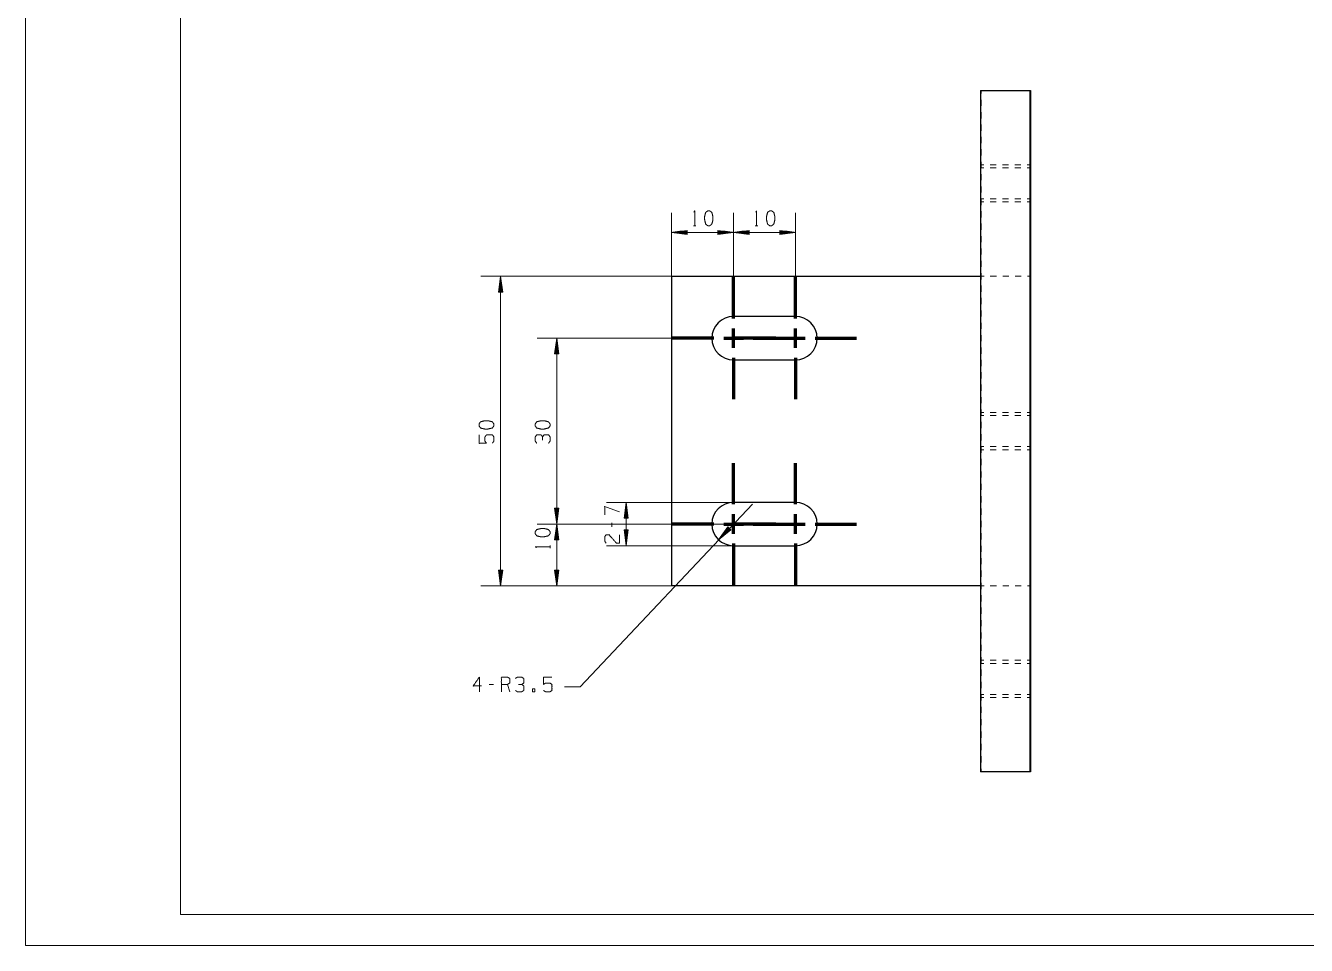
# Model space of a CAD drawing. Header units: millimetres. Extents: x 0 to 420, y 0 to 297.
# Drawn here: x 0 to 206.8, y 0 to 148.5 of the extents above; entities that cross this region are included whole.
import ezdxf

# ---------------------------------------------------------------- set-up
doc = ezdxf.new("R2010")
doc.units = ezdxf.units.MM
doc.layers.add('1', color=7, linetype='Continuous', true_color=0xffffff)

msp = doc.modelspace()

# ---------------------------------------------------------------- linework, layer by layer
at = {"layer": '1', "color": 132, "linetype": 'Continuous', "lineweight": 18}
for p, q in [((0, 297), (0, 0)), ((25, 292), (25, 5)), ((25, 5), (415, 5)), ((0, 0), (420, 0))]:
    msp.add_line(p, q, dxfattribs=at)
at = {"layer": '1', "color": 30, "linetype": 'Continuous', "lineweight": 25}
for p, q in [((154.15, 138.03), (162.15, 138.03)), ((154.15, 138.03), (154.15, 28.03)), ((162.15, 138.03), (162.26, 138.03)), ((162.15, 138.03), (162.15, 28.03)), ((162.26, 138.03), (162.26, 108.03)), ((104.3, 108.03), (150.29, 108.03)), ((104.3, 108.03), (104.3, 58.03)), ((162.26, 108.03), (162.29, 108.03)), ((162.29, 58.03), (162.29, 108.03)), ((124.3, 101.53), (114.3, 101.53)), ((114.3, 94.53), (124.3, 94.53)), ((124.3, 71.53), (114.3, 71.53)), ((114.3, 64.53), (124.3, 64.53)), ((150.29, 58.03), (104.3, 58.03)), ((162.29, 58.03), (162.26, 58.03)), ((162.26, 58.03), (162.26, 28.03)), ((162.15, 28.03), (154.15, 28.03)), ((162.26, 28.03), (162.15, 28.03))]:
    msp.add_line(p, q, dxfattribs=at)
at = {"layer": '1', "color": 43, "linetype": 'Continuous', "lineweight": 18}
for p, q in [((154.26, 137.53), (154.26, 138.03)), ((154.26, 135.53), (154.26, 136.53)), ((154.26, 133.53), (154.26, 134.53)), ((154.26, 131.53), (154.26, 132.53)), ((154.26, 129.53), (154.26, 130.53)), ((154.26, 127.53), (154.26, 128.53)), ((154.26, 125.53), (154.26, 126.53)), ((154.21, 126.03), (154.71, 126.03)), ((154.71, 125.53), (154.21, 125.53)), ((154.26, 123.53), (154.26, 124.53)), ((155.71, 126.03), (156.71, 126.03)), ((156.71, 125.53), (155.71, 125.53)), ((157.71, 126.03), (158.71, 126.03)), ((158.71, 125.53), (157.71, 125.53)), ((159.71, 126.03), (160.71, 126.03)), ((160.71, 125.53), (159.71, 125.53)), ((161.71, 126.03), (162.21, 126.03)), ((162.21, 125.53), (161.71, 125.53)), ((154.26, 121.53), (154.26, 122.53)), ((154.21, 120.53), (154.71, 120.53)), ((154.21, 120.03), (154.71, 120.03)), ((154.26, 119.53), (154.26, 120.53)), ((155.71, 120.53), (156.71, 120.53)), ((155.71, 120.03), (156.71, 120.03)), ((157.71, 120.53), (158.71, 120.53)), ((157.71, 120.03), (158.71, 120.03)), ((159.71, 120.53), (160.71, 120.53)), ((159.71, 120.03), (160.71, 120.03)), ((161.71, 120.53), (162.21, 120.53)), ((161.71, 120.03), (162.21, 120.03)), ((154.26, 117.53), (154.26, 118.53)), ((154.26, 115.53), (154.26, 116.53)), ((154.26, 113.53), (154.26, 114.53)), ((154.26, 111.53), (154.26, 112.53)), ((154.26, 109.53), (154.26, 110.53)), ((104.33, 108.03), (104.33, 107.53)), ((154.15, 108.03), (154.18, 108.03)), ((154.24, 108.03), (154.26, 108.03)), ((154.26, 108.03), (154.26, 108.53)), ((154.76, 108.03), (154.26, 108.03)), ((154.29, 107.53), (154.29, 108.03)), ((156.76, 108.03), (155.76, 108.03)), ((158.76, 108.03), (157.76, 108.03)), ((160.76, 108.03), (159.76, 108.03)), ((162.26, 108.03), (161.76, 108.03)), ((104.33, 106.53), (104.33, 105.53)), ((154.29, 105.53), (154.29, 106.53)), ((104.33, 104.53), (104.33, 103.53)), ((154.29, 103.53), (154.29, 104.53)), ((104.33, 102.53), (104.33, 101.53)), ((154.29, 101.53), (154.29, 102.53)), ((104.33, 100.53), (104.33, 99.53)), ((154.29, 99.53), (154.29, 100.53)), ((104.33, 98.53), (104.33, 97.53)), ((154.29, 97.53), (154.29, 98.53)), ((104.33, 96.53), (104.33, 95.53)), ((154.29, 95.53), (154.29, 96.53)), ((104.33, 94.53), (104.33, 93.53)), ((154.29, 93.53), (154.29, 94.53)), ((104.33, 92.53), (104.33, 91.53)), ((154.29, 91.53), (154.29, 92.53)), ((104.33, 90.53), (104.33, 89.53)), ((154.29, 89.53), (154.29, 90.53)), ((104.33, 88.53), (104.33, 87.53)), ((154.29, 87.53), (154.29, 88.53)), ((104.33, 86.53), (104.33, 85.53)), ((154.21, 86.03), (154.71, 86.03)), ((154.71, 85.53), (154.21, 85.53)), ((154.29, 85.53), (154.29, 86.53)), ((155.71, 86.03), (156.71, 86.03)), ((156.71, 85.53), (155.71, 85.53)), ((157.71, 86.03), (158.71, 86.03)), ((158.71, 85.53), (157.71, 85.53)), ((159.71, 86.03), (160.71, 86.03)), ((160.71, 85.53), (159.71, 85.53)), ((161.71, 86.03), (162.21, 86.03)), ((162.21, 85.53), (161.71, 85.53)), ((104.33, 84.53), (104.33, 83.53)), ((154.29, 83.53), (154.29, 84.53)), ((104.33, 82.53), (104.33, 81.53)), ((154.29, 81.53), (154.29, 82.53)), ((104.33, 80.53), (104.33, 79.53)), ((154.21, 80.53), (154.71, 80.53)), ((154.21, 80.03), (154.71, 80.03)), ((154.29, 79.53), (154.29, 80.53)), ((155.71, 80.53), (156.71, 80.53)), ((155.71, 80.03), (156.71, 80.03)), ((157.71, 80.53), (158.71, 80.53)), ((157.71, 80.03), (158.71, 80.03)), ((159.71, 80.53), (160.71, 80.53)), ((159.71, 80.03), (160.71, 80.03)), ((161.71, 80.53), (162.21, 80.53)), ((161.71, 80.03), (162.21, 80.03)), ((104.33, 78.53), (104.33, 77.53)), ((104.33, 76.53), (104.33, 75.53)), ((154.29, 77.53), (154.29, 78.53)), ((154.29, 75.53), (154.29, 76.53)), ((104.33, 74.53), (104.33, 73.53)), ((154.29, 73.53), (154.29, 74.53)), ((104.33, 72.53), (104.33, 71.53)), ((154.29, 71.53), (154.29, 72.53)), ((104.33, 70.53), (104.33, 69.53)), ((154.29, 69.53), (154.29, 70.53)), ((104.33, 68.53), (104.33, 67.53)), ((154.29, 67.53), (154.29, 68.53)), ((104.33, 66.53), (104.33, 65.53)), ((154.29, 65.53), (154.29, 66.53)), ((104.33, 64.53), (104.33, 63.53)), ((154.29, 63.53), (154.29, 64.53)), ((104.33, 62.53), (104.33, 61.53)), ((154.29, 61.53), (154.29, 62.53)), ((104.33, 60.53), (104.33, 59.53)), ((154.29, 59.53), (154.29, 60.53)), ((104.33, 58.53), (104.33, 58.03)), ((154.18, 58.03), (154.15, 58.03)), ((154.26, 58.03), (154.24, 58.03)), ((154.76, 58.03), (154.26, 58.03)), ((154.26, 57.53), (154.26, 58.03)), ((154.29, 58.03), (154.29, 58.53)), ((156.76, 58.03), (155.76, 58.03)), ((158.76, 58.03), (157.76, 58.03)), ((160.76, 58.03), (159.76, 58.03)), ((162.26, 58.03), (161.76, 58.03)), ((154.26, 55.53), (154.26, 56.53)), ((154.26, 53.53), (154.26, 54.53)), ((154.26, 51.53), (154.26, 52.53)), ((154.26, 49.53), (154.26, 50.53)), ((154.26, 47.53), (154.26, 48.53)), ((154.21, 46.03), (154.71, 46.03)), ((154.71, 45.53), (154.21, 45.53)), ((154.26, 45.53), (154.26, 46.53)), ((155.71, 46.03), (156.71, 46.03)), ((156.71, 45.53), (155.71, 45.53)), ((157.71, 46.03), (158.71, 46.03)), ((158.71, 45.53), (157.71, 45.53)), ((159.71, 46.03), (160.71, 46.03)), ((160.71, 45.53), (159.71, 45.53)), ((161.71, 46.03), (162.21, 46.03)), ((162.21, 45.53), (161.71, 45.53)), ((154.26, 43.53), (154.26, 44.53)), ((154.26, 41.53), (154.26, 42.53)), ((154.21, 40.53), (154.71, 40.53)), ((154.21, 40.03), (154.71, 40.03)), ((154.26, 39.53), (154.26, 40.53)), ((155.71, 40.53), (156.71, 40.53)), ((155.71, 40.03), (156.71, 40.03)), ((157.71, 40.53), (158.71, 40.53)), ((157.71, 40.03), (158.71, 40.03)), ((159.71, 40.53), (160.71, 40.53)), ((159.71, 40.03), (160.71, 40.03)), ((161.71, 40.53), (162.21, 40.53)), ((161.71, 40.03), (162.21, 40.03)), ((154.26, 37.53), (154.26, 38.53)), ((154.26, 35.53), (154.26, 36.53)), ((154.26, 33.53), (154.26, 34.53)), ((154.26, 31.53), (154.26, 32.53)), ((154.26, 29.53), (154.26, 30.53)), ((154.26, 28.03), (154.26, 28.53))]:
    msp.add_line(p, q, dxfattribs=at)
at = {"layer": '1', "color": 13, "linetype": 'Continuous', "lineweight": 18}
for p, q in [((104.3, 108.03), (104.3, 118.28)), ((114.3, 107.88), (114.3, 118.28)), ((114.3, 107.88), (114.3, 118.28)), ((124.3, 107.88), (124.3, 118.28)), ((106.84, 115.44), (104.3, 115.11)), ((104.3, 115.11), (106.84, 114.77)), ((114.3, 115.11), (104.3, 115.11)), ((106.84, 115.13), (104.5, 115.13)), ((106.84, 115.08), (104.5, 115.08)), ((106.84, 115.18), (104.88, 115.18)), ((106.84, 115.03), (104.88, 115.03)), ((106.84, 115.24), (105.27, 115.24)), ((106.84, 114.98), (105.27, 114.98)), ((106.84, 115.29), (105.65, 115.29)), ((106.84, 114.93), (105.65, 114.93)), ((106.84, 115.34), (106.04, 115.34)), ((106.84, 114.88), (106.04, 114.88)), ((106.84, 115.39), (106.43, 115.39)), ((106.84, 114.83), (106.43, 114.83)), ((106.84, 115.44), (106.81, 115.44)), ((106.84, 115.44), (106.81, 115.44)), ((106.84, 114.78), (106.81, 114.78)), ((106.84, 114.78), (106.81, 114.78)), ((106.84, 114.77), (106.84, 115.44)), ((111.76, 115.44), (111.79, 115.44)), ((111.76, 115.44), (111.79, 115.44)), ((111.76, 115.44), (111.76, 114.77)), ((114.3, 115.11), (111.76, 115.44)), ((111.76, 115.39), (112.18, 115.39)), ((111.76, 115.34), (112.56, 115.34)), ((111.76, 115.29), (112.95, 115.29)), ((111.76, 115.24), (113.33, 115.24)), ((111.76, 115.18), (113.72, 115.18)), ((111.76, 115.13), (114.11, 115.13)), ((111.76, 114.77), (114.3, 115.11)), ((111.76, 115.08), (114.11, 115.08)), ((111.76, 115.03), (113.72, 115.03)), ((111.76, 114.98), (113.33, 114.98)), ((111.76, 114.93), (112.95, 114.93)), ((111.76, 114.88), (112.56, 114.88)), ((111.76, 114.83), (112.18, 114.83)), ((111.76, 114.78), (111.79, 114.78)), ((111.76, 114.78), (111.79, 114.78)), ((116.84, 115.44), (114.3, 115.11)), ((114.3, 115.11), (116.84, 114.77)), ((114.3, 115.11), (124.3, 115.11)), ((116.84, 115.13), (114.49, 115.13)), ((116.84, 115.08), (114.49, 115.08)), ((116.84, 115.18), (114.88, 115.18)), ((116.84, 115.03), (114.88, 115.03)), ((116.84, 115.24), (115.26, 115.24)), ((116.84, 114.98), (115.26, 114.98)), ((116.84, 115.29), (115.65, 115.29)), ((116.84, 114.93), (115.65, 114.93)), ((116.84, 115.34), (116.04, 115.34)), ((116.84, 114.88), (116.04, 114.88)), ((116.84, 115.39), (116.42, 115.39)), ((116.84, 114.83), (116.42, 114.83)), ((116.84, 115.44), (116.81, 115.44)), ((116.84, 115.44), (116.81, 115.44)), ((116.84, 114.78), (116.81, 114.78)), ((116.84, 114.78), (116.81, 114.78)), ((116.84, 114.77), (116.84, 115.44)), ((121.76, 115.44), (121.79, 115.44)), ((121.76, 115.44), (121.79, 115.44)), ((121.76, 115.44), (121.76, 114.77)), ((124.3, 115.11), (121.76, 115.44)), ((121.76, 115.39), (122.18, 115.39)), ((121.76, 115.34), (122.56, 115.34)), ((121.76, 115.29), (122.95, 115.29)), ((121.76, 115.24), (123.33, 115.24)), ((121.76, 115.18), (123.72, 115.18)), ((121.76, 115.13), (124.11, 115.13)), ((121.76, 114.77), (124.3, 115.11)), ((121.76, 115.08), (124.11, 115.08)), ((121.76, 115.03), (123.72, 115.03)), ((121.76, 114.98), (123.33, 114.98)), ((121.76, 114.93), (122.95, 114.93)), ((121.76, 114.88), (122.56, 114.88)), ((121.76, 114.83), (122.18, 114.83)), ((121.76, 114.78), (121.79, 114.78)), ((121.76, 114.78), (121.79, 114.78)), ((104.3, 108.03), (73.52, 108.03)), ((76.69, 108.03), (76.36, 105.49)), ((76.67, 105.49), (76.67, 107.84)), ((77.03, 105.49), (76.69, 108.03)), ((76.69, 108.03), (76.69, 58.03)), ((76.72, 105.49), (76.72, 107.84)), ((76.36, 105.49), (76.36, 105.52)), ((76.36, 105.49), (76.36, 105.52)), ((76.36, 105.49), (77.03, 105.49)), ((76.41, 105.49), (76.41, 105.91)), ((76.46, 105.49), (76.46, 106.3)), ((76.51, 105.49), (76.51, 106.68)), ((76.56, 105.49), (76.56, 107.07)), ((76.61, 105.49), (76.61, 107.45)), ((76.77, 105.49), (76.77, 107.45)), ((76.82, 105.49), (76.82, 107.07)), ((76.87, 105.49), (76.87, 106.68)), ((76.92, 105.49), (76.92, 106.3)), ((76.97, 105.49), (76.97, 105.91)), ((77.02, 105.49), (77.02, 105.52)), ((77.02, 105.49), (77.02, 105.52)), ((104.45, 98.03), (82.58, 98.03)), ((85.76, 98.03), (85.42, 95.49)), ((85.68, 95.49), (85.68, 97.45)), ((85.73, 95.49), (85.73, 97.84)), ((86.09, 95.49), (85.76, 98.03)), ((85.76, 68.03), (85.76, 98.03)), ((85.78, 95.49), (85.78, 97.84)), ((85.83, 95.49), (85.83, 97.45)), ((85.42, 95.49), (86.09, 95.49)), ((85.43, 95.49), (85.43, 95.52)), ((85.43, 95.49), (85.43, 95.52)), ((85.48, 95.49), (85.48, 95.91)), ((85.53, 95.49), (85.53, 96.3)), ((85.58, 95.49), (85.58, 96.68)), ((85.63, 95.49), (85.63, 97.07)), ((85.89, 95.49), (85.89, 97.07)), ((85.94, 95.49), (85.94, 96.68)), ((85.99, 95.49), (85.99, 96.3)), ((86.04, 95.49), (86.04, 95.91)), ((86.09, 95.49), (86.09, 95.52)), ((86.09, 95.49), (86.09, 95.52)), ((85.42, 70.57), (85.76, 68.03)), ((86.09, 70.57), (85.42, 70.57)), ((85.43, 70.57), (85.43, 70.54)), ((85.43, 70.57), (85.43, 70.54)), ((85.48, 70.57), (85.48, 70.16)), ((85.53, 70.57), (85.53, 69.77)), ((85.58, 70.57), (85.58, 69.38)), ((85.63, 70.57), (85.63, 69)), ((85.68, 70.57), (85.68, 68.61)), ((85.73, 70.57), (85.73, 68.23)), ((85.76, 68.03), (86.09, 70.57)), ((85.78, 70.57), (85.78, 68.23)), ((85.83, 70.57), (85.83, 68.61)), ((85.89, 70.57), (85.89, 69)), ((85.94, 70.57), (85.94, 69.38)), ((85.99, 70.57), (85.99, 69.77)), ((86.04, 70.57), (86.04, 70.16)), ((86.09, 70.57), (86.09, 70.54)), ((86.09, 70.57), (86.09, 70.54)), ((117.34, 71.26), (89.55, 41.75)), ((114.3, 71.53), (93.79, 71.53)), ((96.96, 71.53), (96.63, 68.99)), ((96.84, 68.99), (96.84, 70.57)), ((96.89, 68.99), (96.89, 70.95)), ((96.94, 68.99), (96.94, 71.34)), ((97.3, 68.99), (96.96, 71.53)), ((96.96, 64.53), (96.96, 71.53)), ((96.99, 68.99), (96.99, 71.34)), ((97.04, 68.99), (97.04, 70.95)), ((97.09, 68.99), (97.09, 70.57)), ((96.63, 68.99), (96.63, 69.02)), ((96.63, 68.99), (96.63, 69.02)), ((96.63, 68.99), (97.3, 68.99)), ((96.68, 68.99), (96.68, 69.41)), ((96.74, 68.99), (96.74, 69.8)), ((96.79, 68.99), (96.79, 70.18)), ((97.14, 68.99), (97.14, 70.18)), ((97.19, 68.99), (97.19, 69.8)), ((97.24, 68.99), (97.24, 69.41)), ((97.29, 68.99), (97.29, 69.02)), ((97.29, 68.99), (97.29, 69.02)), ((104.45, 68.03), (82.58, 68.03)), ((114.45, 68.03), (82.58, 68.03)), ((85.76, 68.03), (85.42, 65.49)), ((85.53, 65.49), (85.53, 66.3)), ((85.58, 65.49), (85.58, 66.68)), ((85.63, 65.49), (85.63, 67.07)), ((85.68, 65.49), (85.68, 67.45)), ((85.73, 65.49), (85.73, 67.84)), ((86.09, 65.49), (85.76, 68.03)), ((85.76, 68.03), (85.76, 58.03)), ((85.78, 65.49), (85.78, 67.84)), ((85.83, 65.49), (85.83, 67.45)), ((85.89, 65.49), (85.89, 67.07)), ((85.94, 65.49), (85.94, 66.68)), ((85.99, 65.49), (85.99, 66.3)), ((96.63, 67.07), (96.63, 67.04)), ((96.63, 67.07), (96.63, 67.04)), ((96.63, 67.07), (96.96, 64.53)), ((97.3, 67.07), (96.63, 67.07)), ((96.68, 67.07), (96.68, 66.66)), ((96.74, 67.07), (96.74, 66.27)), ((96.79, 67.07), (96.79, 65.88)), ((96.84, 67.07), (96.84, 65.5)), ((96.89, 67.07), (96.89, 65.11)), ((96.94, 67.07), (96.94, 64.73)), ((96.96, 64.53), (97.3, 67.07)), ((96.99, 67.07), (96.99, 64.73)), ((97.04, 67.07), (97.04, 65.11)), ((97.09, 67.07), (97.09, 65.5)), ((97.14, 67.07), (97.14, 65.88)), ((97.19, 67.07), (97.19, 66.27)), ((97.24, 67.07), (97.24, 66.66)), ((97.29, 67.07), (97.29, 67.04)), ((97.29, 67.07), (97.29, 67.04)), ((113.4, 67.56), (111.9, 65.48)), ((111.9, 65.48), (113.88, 67.1)), ((113.62, 67.35), (112.01, 65.64)), ((113.66, 67.32), (112.05, 65.61)), ((113.59, 67.39), (112.24, 65.96)), ((113.7, 67.28), (112.35, 65.85)), ((113.55, 67.42), (112.47, 66.27)), ((113.73, 67.25), (112.65, 66.1)), ((113.51, 67.46), (112.7, 66.59)), ((113.47, 67.49), (112.92, 66.91)), ((113.77, 67.21), (112.95, 66.35)), ((113.44, 67.53), (113.15, 67.22)), ((113.81, 67.18), (113.26, 66.59)), ((113.4, 67.56), (113.38, 67.54)), ((113.4, 67.56), (113.38, 67.54)), ((113.88, 67.1), (113.4, 67.56)), ((113.84, 67.14), (113.56, 66.84)), ((113.88, 67.11), (113.86, 67.08)), ((113.88, 67.11), (113.86, 67.08)), ((85.42, 65.49), (86.09, 65.49)), ((85.43, 65.49), (85.43, 65.52)), ((85.43, 65.49), (85.43, 65.52)), ((85.48, 65.49), (85.48, 65.91)), ((86.04, 65.49), (86.04, 65.91)), ((86.09, 65.49), (86.09, 65.52)), ((86.09, 65.49), (86.09, 65.52)), ((114.3, 64.53), (93.79, 64.53)), ((76.36, 60.57), (76.36, 60.54)), ((76.36, 60.57), (76.36, 60.54)), ((76.36, 60.57), (76.69, 58.03)), ((77.03, 60.57), (76.36, 60.57)), ((76.41, 60.57), (76.41, 60.16)), ((76.46, 60.57), (76.46, 59.77)), ((76.51, 60.57), (76.51, 59.38)), ((76.56, 60.57), (76.56, 59)), ((76.61, 60.57), (76.61, 58.61)), ((76.67, 60.57), (76.67, 58.23)), ((76.69, 58.03), (77.03, 60.57)), ((76.72, 60.57), (76.72, 58.23)), ((76.77, 60.57), (76.77, 58.61)), ((76.82, 60.57), (76.82, 59)), ((76.87, 60.57), (76.87, 59.38)), ((76.92, 60.57), (76.92, 59.77)), ((76.97, 60.57), (76.97, 60.16)), ((77.02, 60.57), (77.02, 60.54)), ((77.02, 60.57), (77.02, 60.54)), ((85.42, 60.57), (85.76, 58.03)), ((86.09, 60.57), (85.42, 60.57)), ((85.43, 60.57), (85.43, 60.54)), ((85.43, 60.57), (85.43, 60.54)), ((85.48, 60.57), (85.48, 60.16)), ((85.53, 60.57), (85.53, 59.77)), ((85.58, 60.57), (85.58, 59.38)), ((85.63, 60.57), (85.63, 59)), ((85.68, 60.57), (85.68, 58.61)), ((85.73, 60.57), (85.73, 58.23)), ((85.76, 58.03), (86.09, 60.57)), ((85.78, 60.57), (85.78, 58.23)), ((85.83, 60.57), (85.83, 58.61)), ((85.89, 60.57), (85.89, 59)), ((85.94, 60.57), (85.94, 59.38)), ((85.99, 60.57), (85.99, 59.77)), ((86.04, 60.57), (86.04, 60.16)), ((86.09, 60.57), (86.09, 60.54)), ((86.09, 60.57), (86.09, 60.54)), ((104.3, 58.03), (73.52, 58.03)), ((104.3, 58.03), (82.58, 58.03)), ((89.55, 41.75), (87.01, 41.75))]:
    msp.add_line(p, q, dxfattribs=at)
at = {"layer": '1', "color": 95, "linetype": 'Continuous', "lineweight": 18}
for p, q in [((107.82, 116.2), (108.24, 116.2)), ((117.82, 116.2), (118.24, 116.2)), ((94.67, 68.24), (94.67, 67.57)), ((84.67, 64.15), (84.67, 64.57)), ((75.54, 42.14), (74.87, 42.14)), ((78.16, 40.94), (77.82, 42.14))]:
    msp.add_line(p, q, dxfattribs=at)
at = {"layer": '1', "color": 252, "linetype": 'Continuous', "lineweight": 70}
for p, q in [((114.3, 101.21), (114.3, 107.88)), ((124.3, 101.21), (124.3, 107.88)), ((114.3, 96.45), (114.3, 99.62)), ((124.3, 96.45), (124.3, 99.62)), ((111.12, 98.03), (104.45, 98.03)), ((112.71, 98.03), (115.89, 98.03)), ((121.12, 98.03), (114.45, 98.03)), ((117.47, 98.03), (124.15, 98.03)), ((122.71, 98.03), (125.89, 98.03)), ((127.47, 98.03), (134.15, 98.03)), ((114.3, 94.86), (114.3, 88.18)), ((124.3, 94.86), (124.3, 88.18)), ((114.3, 71.21), (114.3, 77.88)), ((124.3, 71.21), (124.3, 77.88)), ((114.3, 66.45), (114.3, 69.62)), ((124.3, 66.45), (124.3, 69.62)), ((111.12, 68.03), (104.45, 68.03)), ((112.71, 68.03), (115.89, 68.03)), ((121.12, 68.03), (114.45, 68.03)), ((117.47, 68.03), (124.15, 68.03)), ((122.71, 68.03), (125.89, 68.03)), ((127.47, 68.03), (134.15, 68.03)), ((114.3, 64.86), (114.3, 58.18)), ((124.3, 64.86), (124.3, 58.18))]:
    msp.add_line(p, q, dxfattribs=at)
at = {"layer": '1', "color": 30, "linetype": 'Continuous', "lineweight": 25}
for centre, start, end in [((114.3, 98.03), 90, 270), ((124.3, 98.03), 270, 90), ((114.3, 68.03), 90, 270), ((124.3, 68.03), 270, 90)]:
    msp.add_arc(centre, 3.5, start, end, dxfattribs=at)
at = {"layer": '1', "color": 43, "linetype": 'Continuous', "lineweight": 18}
for points, knots in [([(154.2, 125.02), (154.2, 124.86), (154.2, 124.3), (154.2, 124.03)], [0, 0, 0.164331, 0.722511, 1, 1]), ([(154.21, 124.03), (154.21, 124.46), (154.21, 124.98), (154.21, 125.02)], [0, 0, 0.438572, 0.961071, 1, 1]), ([(154.2, 123.03), (154.2, 122.24), (154.2, 122.04)], [0, 0, 0.799538, 1, 1]), ([(154.2, 121.04), (154.21, 120.72), (154.21, 120.55)], [0, 0, 0.64939, 1, 1]), ([(154.21, 120.55), (154.21, 120.57), (154.21, 120.8), (154.21, 121.04)], [0, 0, 0.054615, 0.509761, 1, 1]), ([(154.2, 85.02), (154.2, 84.86), (154.2, 84.3), (154.2, 84.03)], [0, 0, 0.164335, 0.722507, 1, 1]), ([(154.21, 84.03), (154.21, 84.46), (154.21, 84.98), (154.21, 85.02)], [0, 0, 0.438575, 0.961071, 1, 1]), ([(154.2, 83.03), (154.2, 82.24), (154.2, 82.04)], [0, 0, 0.799543, 1, 1]), ([(154.2, 81.04), (154.21, 80.72), (154.21, 80.55)], [0, 0, 0.649398, 1, 1]), ([(154.21, 80.55), (154.21, 80.57), (154.21, 80.8), (154.21, 81.04)], [0, 0, 0.054625, 0.509756, 1, 1]), ([(154.2, 45.02), (154.2, 44.86), (154.2, 44.3), (154.2, 44.03)], [0, 0, 0.164335, 0.722502, 1, 1]), ([(154.21, 44.03), (154.21, 44.46), (154.21, 44.98), (154.21, 45.02)], [0, 0, 0.438577, 0.961071, 1, 1]), ([(154.2, 43.03), (154.2, 42.24), (154.2, 42.04)], [0, 0, 0.799538, 1, 1]), ([(154.2, 41.04), (154.21, 40.72), (154.21, 40.55)], [0, 0, 0.649394, 1, 1]), ([(154.21, 40.55), (154.21, 40.57), (154.21, 40.8), (154.21, 41.04)], [0, 0, 0.054615, 0.509758, 1, 1])]:
    msp.add_open_spline(points, degree=1, knots=knots, dxfattribs=at)
at = {"layer": '1', "color": 30, "linetype": 'Continuous', "lineweight": 25}
for points, knots in [([(162.21, 120.55), (162.21, 120.57), (162.21, 120.8), (162.21, 121.21), (162.21, 121.76), (162.22, 122.42), (162.21, 123.83), (162.21, 124.46), (162.21, 124.98), (162.21, 125.34), (162.21, 125.52), (162.21, 125.49), (162.21, 125.27), (162.2, 124.86), (162.2, 124.3), (162.2, 123.65), (162.2, 122.24), (162.2, 121.6), (162.2, 121.08), (162.21, 120.72), (162.21, 120.55)], [0, 0, 0.002731, 0.025488, 0.066434, 0.122251, 0.188418, 0.329954, 0.393858, 0.446108, 0.48247, 0.5, 0.502731, 0.525488, 0.566433, 0.622251, 0.688417, 0.829954, 0.893857, 0.946108, 0.98247, 1, 1]), ([(150.29, 108.03), (151.33, 108.03), (153.12, 108.03), (154.15, 108.03)], [0, 0, 0.267508, 0.731212, 1, 1]), ([(162.21, 80.55), (162.21, 80.57), (162.21, 80.8), (162.21, 81.21), (162.21, 81.76), (162.22, 82.42), (162.21, 83.83), (162.21, 84.46), (162.21, 84.98), (162.21, 85.34), (162.21, 85.52), (162.21, 85.49), (162.21, 85.27), (162.2, 84.86), (162.2, 84.3), (162.2, 83.65), (162.2, 82.24), (162.2, 81.6), (162.2, 81.08), (162.21, 80.72), (162.21, 80.55)], [0, 0, 0.002731, 0.025488, 0.066434, 0.12225, 0.188417, 0.329954, 0.393858, 0.446107, 0.48247, 0.5, 0.502731, 0.525488, 0.566433, 0.62225, 0.688417, 0.829954, 0.893858, 0.946107, 0.98247, 1, 1]), ([(154.15, 58.03), (153.75, 58.03), (152.29, 58.03), (150.29, 58.03)], [0, 0, 0.104025, 0.483121, 1, 1]), ([(162.21, 40.55), (162.21, 40.57), (162.21, 40.8), (162.21, 41.21), (162.21, 41.76), (162.22, 42.42), (162.21, 43.83), (162.21, 44.46), (162.21, 44.98), (162.21, 45.34), (162.21, 45.52), (162.21, 45.49), (162.21, 45.27), (162.2, 44.86), (162.2, 44.3), (162.2, 43.65), (162.2, 42.24), (162.2, 41.6), (162.2, 41.08), (162.21, 40.72), (162.21, 40.55)], [0, 0, 0.002731, 0.025488, 0.066434, 0.12225, 0.188417, 0.329954, 0.393858, 0.446107, 0.48247, 0.5, 0.502731, 0.525488, 0.566434, 0.62225, 0.688417, 0.829954, 0.893858, 0.946107, 0.98247, 1, 1])]:
    msp.add_open_spline(points, degree=1, knots=knots, dxfattribs=at)
at = {"layer": '1', "color": 43, "linetype": 'Continuous', "lineweight": 18}
for points in [[(154.21, 122.04), (154.22, 123.03)], [(154.21, 82.04), (154.22, 83.03)], [(154.21, 42.04), (154.22, 43.03)]]:
    msp.add_open_spline(points, degree=1, dxfattribs=at)
at = {"layer": '1', "color": 95, "linetype": 'Continuous', "lineweight": 18}
for points, knots in [([(107.89, 118.38), (108.03, 118.58), (108.03, 116.2)], [0, 0, 0.093491, 1, 1]), ([(110.47, 116.2), (110.8, 116.45), (110.98, 117.15), (110.98, 117.63), (110.8, 118.35), (110.47, 118.58), (110.13, 118.58), (109.8, 118.35), (109.62, 117.63), (109.64, 117.15), (109.8, 116.45), (110.13, 116.2), (110.47, 116.2)], [0, 0, 0.067526, 0.183971, 0.260583, 0.380942, 0.446141, 0.500306, 0.565505, 0.685864, 0.762529, 0.87831, 0.945835, 1, 1]), ([(117.89, 118.38), (118.03, 118.58), (118.03, 116.2)], [0, 0, 0.093491, 1, 1]), ([(120.47, 116.2), (120.8, 116.45), (120.98, 117.15), (120.98, 117.63), (120.8, 118.35), (120.47, 118.58), (120.13, 118.58), (119.79, 118.35), (119.62, 117.63), (119.63, 117.15), (119.79, 116.45), (120.13, 116.2), (120.47, 116.2)], [0, 0, 0.067526, 0.183971, 0.260583, 0.380943, 0.446142, 0.500306, 0.565505, 0.685864, 0.762529, 0.87831, 0.945835, 1, 1]), ([(75.6, 84.2), (75.35, 84.54), (74.65, 84.71), (74.17, 84.71), (73.45, 84.54), (73.22, 84.2), (73.22, 83.86), (73.45, 83.53), (74.17, 83.35), (74.65, 83.37), (75.35, 83.53), (75.6, 83.86), (75.6, 84.2)], [0, 0, 0.067526, 0.183972, 0.260584, 0.380943, 0.446141, 0.500306, 0.565504, 0.685863, 0.762528, 0.87831, 0.945835, 1, 1]), ([(84.67, 84.2), (84.42, 84.54), (83.72, 84.71), (83.24, 84.71), (82.52, 84.54), (82.29, 84.2), (82.29, 83.86), (82.52, 83.53), (83.24, 83.35), (83.72, 83.37), (84.42, 83.53), (84.67, 83.86), (84.67, 84.2)], [0, 0, 0.067526, 0.183971, 0.260583, 0.380943, 0.446141, 0.500306, 0.565504, 0.685864, 0.762529, 0.87831, 0.945835, 1, 1]), ([(75.37, 81.07), (75.6, 81.41), (75.6, 82.1), (75.37, 82.44), (74.42, 82.44), (74.17, 82.1), (74.17, 81.41), (74.4, 81.07), (73.22, 81.07), (73.22, 82.44)], [0, 0, 0.062228, 0.168343, 0.230572, 0.376816, 0.441266, 0.547381, 0.609609, 0.79049, 1, 1]), ([(83.47, 82.1), (83.24, 82.44), (82.52, 82.44), (82.29, 82.1), (82.29, 81.41), (82.52, 81.07)], [0, 0, 0.153875, 0.429855, 0.58373, 0.846126, 1, 1]), ([(84.44, 81.09), (84.67, 81.41), (84.67, 82.1), (84.44, 82.44), (83.72, 82.44), (83.47, 82.1), (83.47, 81.59)], [0, 0, 0.124121, 0.343687, 0.472446, 0.703377, 0.836733, 1, 1]), ([(95.87, 70), (93.5, 70.85), (93.5, 69.51)], [0, 0, 0.65247, 1, 1]), ([(84.67, 66.8), (84.42, 67.13), (83.72, 67.31), (83.24, 67.31), (82.52, 67.13), (82.29, 66.8), (82.29, 66.46), (82.52, 66.12), (83.24, 65.95), (83.72, 65.97), (84.42, 66.12), (84.67, 66.46), (84.67, 66.8)], [0, 0, 0.067526, 0.183971, 0.260584, 0.380943, 0.446142, 0.500307, 0.565504, 0.685864, 0.762529, 0.87831, 0.945835, 1, 1]), ([(93.72, 64.95), (93.5, 65.27), (93.5, 65.96), (93.72, 66.3), (94.2, 66.3), (95.4, 64.94), (95.87, 64.95), (95.87, 66.3)], [0, 0, 0.069692, 0.192977, 0.265274, 0.350227, 0.674741, 0.759753, 1, 1]), ([(82.49, 64.22), (82.29, 64.36), (84.67, 64.36)], [0, 0, 0.093491, 1, 1]), ([(73.6, 41.89), (72.26, 41.89), (73.27, 43.31), (73.27, 40.94)], [0, 0, 0.245869, 0.565294, 1, 1]), ([(76.81, 40.94), (76.81, 43.31), (77.82, 43.31), (78.16, 43.09), (78.16, 42.36), (77.82, 42.14), (76.81, 42.14)], [0, 0, 0.400951, 0.571035, 0.639278, 0.761673, 0.829916, 1, 1]), ([(80.1, 42.14), (80.43, 42.36), (80.43, 43.09), (80.1, 43.31), (79.41, 43.31), (79.07, 43.09)], [0, 0, 0.153874, 0.429853, 0.583728, 0.846125, 1, 1]), ([(79.09, 41.16), (79.41, 40.94), (80.1, 40.94), (80.43, 41.16), (80.43, 41.89), (80.1, 42.14), (79.58, 42.14)], [0, 0, 0.124121, 0.343688, 0.472446, 0.703377, 0.836732, 1, 1]), ([(81.86, 40.94), (82.2, 40.94), (82.2, 41.41), (81.86, 41.41), (81.86, 40.94)], [0, 0, 0.207088, 0.5, 0.707088, 1, 1]), ([(83.62, 41.16), (83.96, 40.94), (84.65, 40.94), (84.99, 41.16), (84.99, 42.11), (84.65, 42.36), (83.96, 42.36), (83.62, 42.14), (83.62, 43.31), (84.99, 43.31)], [0, 0, 0.062228, 0.168344, 0.230572, 0.376816, 0.441265, 0.547381, 0.609609, 0.79049, 1, 1])]:
    msp.add_open_spline(points, degree=1, knots=knots, dxfattribs=at)
at = {"layer": '1', "color": 30, "linetype": 'Continuous', "lineweight": 25}
for points in [[(162.29, 108.03), (162.29, 108.03)], [(162.29, 58.03), (162.29, 58.03)]]:
    msp.add_open_spline(points, degree=1, dxfattribs=at)

doc.saveas('drawing.dxf')
